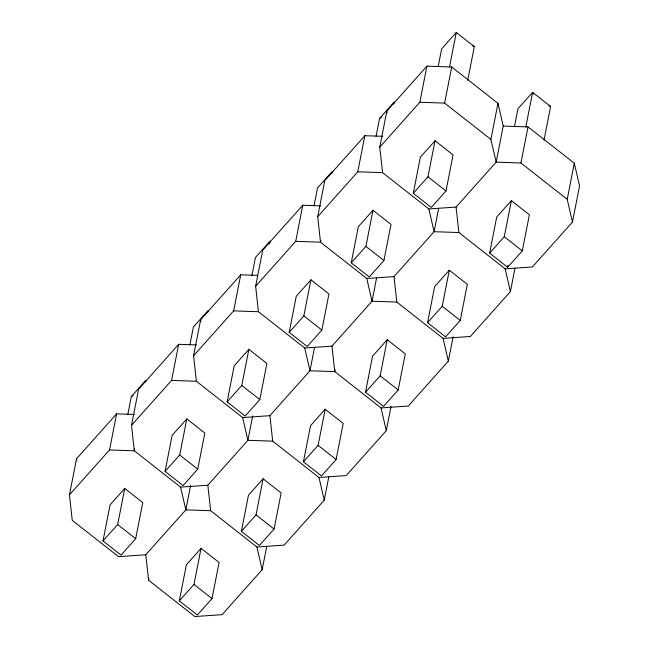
<?xml version="1.0" encoding="UTF-8"?>
<svg xmlns="http://www.w3.org/2000/svg" width="649" height="649" viewBox="0 0 649 649"><rect width="100%" height="100%" fill="white"/><g stroke="black" fill="none" stroke-linecap="round" stroke-linejoin="round"><path stroke-width="0.97" d="M190.628 485.468L185.841 509.854L145.774 554.757L118.532 556.655L72.258 520.336L69.451 494.854L76.533 458.762L116.609 413.859L134.457 414.468M69.451 494.854L109.527 449.96L116.609 413.859M102.996 540.958L110.079 504.865L124.746 488.437L142.772 502.586L135.69 538.686L121.03 555.114L102.996 540.958L117.664 524.538L124.746 488.437M127.837 414.378L131.325 396.571L145.984 380.152L145.603 382.123M145.774 554.757L148.58 580.238L194.854 616.55L222.096 614.652L262.164 569.749L256.915 547.01L210.641 510.698L185.841 509.854L180.592 487.115L134.319 450.795L131.512 425.322L138.594 389.222L178.67 344.319L196.517 344.927M134.7 448.848L134.319 450.795L109.527 449.96M131.512 425.322L171.587 380.419L178.67 344.319M165.057 471.425L172.139 435.325L186.807 418.897L204.833 433.045L197.75 469.146L183.091 485.574L165.057 471.425L179.724 454.998L186.807 418.897M189.897 344.838L193.386 327.031L208.045 310.611L207.664 312.583M148.58 580.238L148.962 578.283M180.592 487.115L207.834 485.217L247.902 440.314L242.653 417.575L196.379 381.255L193.572 355.782L200.655 319.681L240.73 274.787L257.588 275.354M193.572 355.782L233.648 310.879L240.73 274.787M179.319 600.86L186.401 564.76L201.06 548.332L219.086 562.48L212.012 598.581L197.345 615.009L179.319 600.86L193.978 584.433L201.06 548.332M227.118 401.885L234.2 365.785L248.867 349.357L266.893 363.505L259.811 399.606L245.152 416.033L227.118 401.885L241.785 385.457L248.867 349.357M251.958 275.298L255.446 257.499L270.106 241.071L269.53 244.032M242.653 417.575L269.895 415.676L309.962 370.774L304.714 348.034L258.44 311.723L255.633 286.241L262.715 250.141L302.783 205.246L320.638 205.847M252.688 415.928L247.902 440.314L272.702 441.158L318.975 477.469L324.224 500.209L284.157 545.111L256.915 547.01M255.633 286.241L295.709 241.339L302.783 205.246M241.379 531.32L248.462 495.219L263.121 478.792L281.147 492.948L274.073 529.04L259.405 545.468L241.379 531.32L256.039 514.892L263.121 478.792M289.178 332.345L296.26 296.244L310.92 279.816L328.954 293.965L321.872 330.065L307.212 346.493L289.178 332.345L303.846 315.917L310.92 279.816M314.019 205.757L317.507 187.959L332.166 171.531L331.785 173.51M304.714 348.034L331.955 346.136L372.023 301.233L366.774 278.494L320.501 242.182L317.694 216.701L324.776 180.6L364.843 135.706L382.699 136.306M320.882 240.227L320.501 242.182L295.709 241.339M262.164 569.749L266.755 546.336M314.554 347.361L309.962 370.774L334.762 371.617L381.036 407.929L386.285 430.676L346.217 475.571L318.975 477.469M317.694 216.701L357.769 171.798L364.843 135.706M303.44 461.78L310.522 425.679L325.181 409.259L343.207 423.408L336.125 459.5L321.466 475.928L303.44 461.78L318.099 445.352L325.181 409.259M351.239 262.804L358.321 226.704L372.98 210.276L391.014 224.432L383.932 260.525L369.273 276.953L351.239 262.804L365.906 246.377L372.98 210.276M376.079 136.217L379.568 118.418L394.227 101.99L393.846 103.97M335.144 369.662L334.762 371.617L331.955 346.136M382.561 172.642L379.754 147.161L386.836 111.06L426.904 66.166L451.704 67.001L497.978 103.321L503.226 126.06L496.144 162.161L456.077 207.055L428.835 208.954L382.561 172.642L357.769 171.798M324.224 500.209L328.816 476.796M376.615 277.821L372.023 301.233L396.823 302.077L443.097 338.389L448.345 361.136L408.27 406.031L381.036 407.929M379.754 147.161L419.83 102.258L426.904 66.166M365.501 392.239L372.583 356.139L387.242 339.719L405.268 353.867L398.186 389.96L383.527 406.388L365.501 392.239L380.16 375.812L387.242 339.719M413.299 193.264L420.382 157.163L435.041 140.744L453.075 154.892L445.993 190.984L431.334 207.412L413.299 193.264L427.967 176.836L435.041 140.744M438.14 66.677L441.628 48.878L456.288 32.45L474.322 46.598L467.718 80.225M449.497 67.066L456.288 32.45M366.774 278.494L394.016 276.596L434.084 231.701L458.884 232.537L505.157 268.848L532.391 266.95L572.467 222.055L567.218 199.316L520.944 162.996L496.144 162.161L490.895 139.413L444.622 103.102L451.704 67.001M386.285 430.676L391.071 406.282M438.675 208.28L434.084 231.701L428.835 208.954M427.561 322.699L434.643 286.607L449.303 270.179L467.329 284.327L460.246 320.419L445.587 336.847L427.561 322.699L442.22 306.271L449.303 270.179M490.895 139.413L497.978 103.321M448.345 361.136L453.132 336.742M489.622 253.159L496.704 217.066L511.363 200.638L529.389 214.787L522.307 250.879L507.648 267.307L489.622 253.159L504.281 236.731L511.363 200.638M514.454 126.571L517.951 108.772L532.61 92.345L550.636 106.493L544.04 140.119M525.82 126.961L532.61 92.345L533.373 94.219M520.944 162.996L528.026 126.904L503.226 126.06M507.648 267.307L508.037 265.36M443.097 338.389L470.33 336.49L510.406 291.596L514.998 268.183M567.218 199.316L574.3 163.215L528.026 126.904M572.467 222.055L579.549 185.955L574.3 163.215M379.568 118.418L381.344 117.55M131.325 396.571L133.102 395.712M419.83 102.258L444.622 103.102M233.648 310.879L258.44 311.723M171.587 380.419L196.379 381.255M472.521 45.819L474.322 46.598M548.843 105.722L550.636 106.493M427.967 176.836L445.993 190.984M504.281 236.731L522.307 250.879M365.906 246.377L383.932 260.525M442.22 306.271L460.246 320.419M303.846 315.917L321.872 330.065M380.16 375.812L398.186 389.96M241.785 385.457L259.811 399.606M318.099 445.352L336.125 459.5M179.724 454.998L197.75 469.146M256.039 514.892L274.073 529.04M117.664 524.538L135.69 538.686M193.978 584.433L212.012 598.581M505.157 268.848L510.406 291.596M456.077 207.055L458.884 232.537M386.836 111.06L387.055 113.023M394.016 276.596L396.823 302.077M269.895 415.676L272.702 441.158M200.655 319.681L200.874 321.644M207.834 485.217L210.641 510.698M76.533 458.762L76.752 460.725"/></g></svg>
